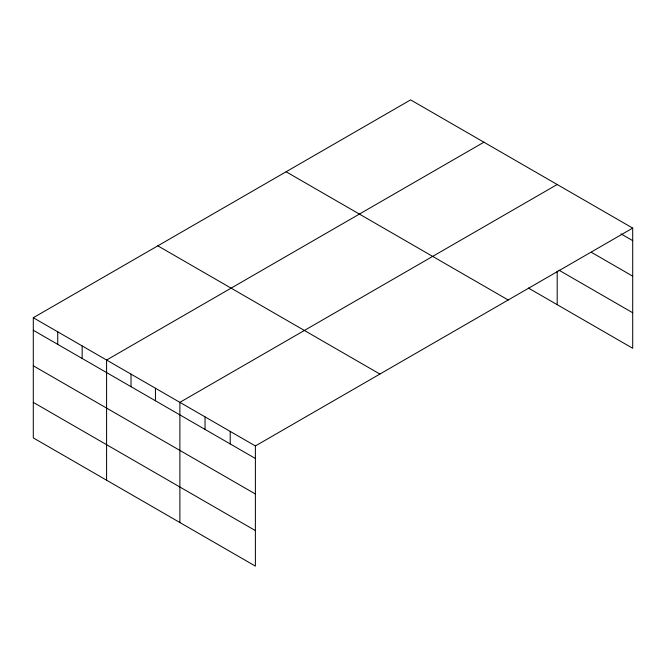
<?xml version="1.0" encoding="UTF-8"?>
<svg xmlns="http://www.w3.org/2000/svg" width="666" height="666" viewBox="0 0 666 666"><rect width="100%" height="100%" fill="white"/><g stroke="black" fill="none" stroke-linecap="round" stroke-linejoin="round"><path stroke-width="1" d="M632.7 228.105L410.614 99.883L33.3 317.724L33.3 437.895L255.386 566.117L255.386 445.945L632.7 228.105L632.7 348.276L528.396 288.053M483.907 142.199L106.585 360.04L106.585 480.211M557.192 184.507L179.878 402.347L179.878 522.519M621.012 233.899L632.7 240.642M591.35 252.289L632.7 276.165M558.99 270.196L632.7 312.754M286.105 171.77L508.183 299.991M157.817 245.837L379.895 374.059M33.3 317.724L255.386 445.945M33.3 330.261L255.386 458.483M33.3 365.784L255.386 494.005M33.3 402.381L255.386 530.594M557.192 271.187L557.192 304.678M230.211 431.418L230.211 443.956M205.045 416.883L205.045 429.42M155.444 388.245L155.444 400.782M131.019 374.142L131.019 386.68M82.159 345.937L82.159 358.475M57.726 331.835L57.726 344.372"/></g></svg>
